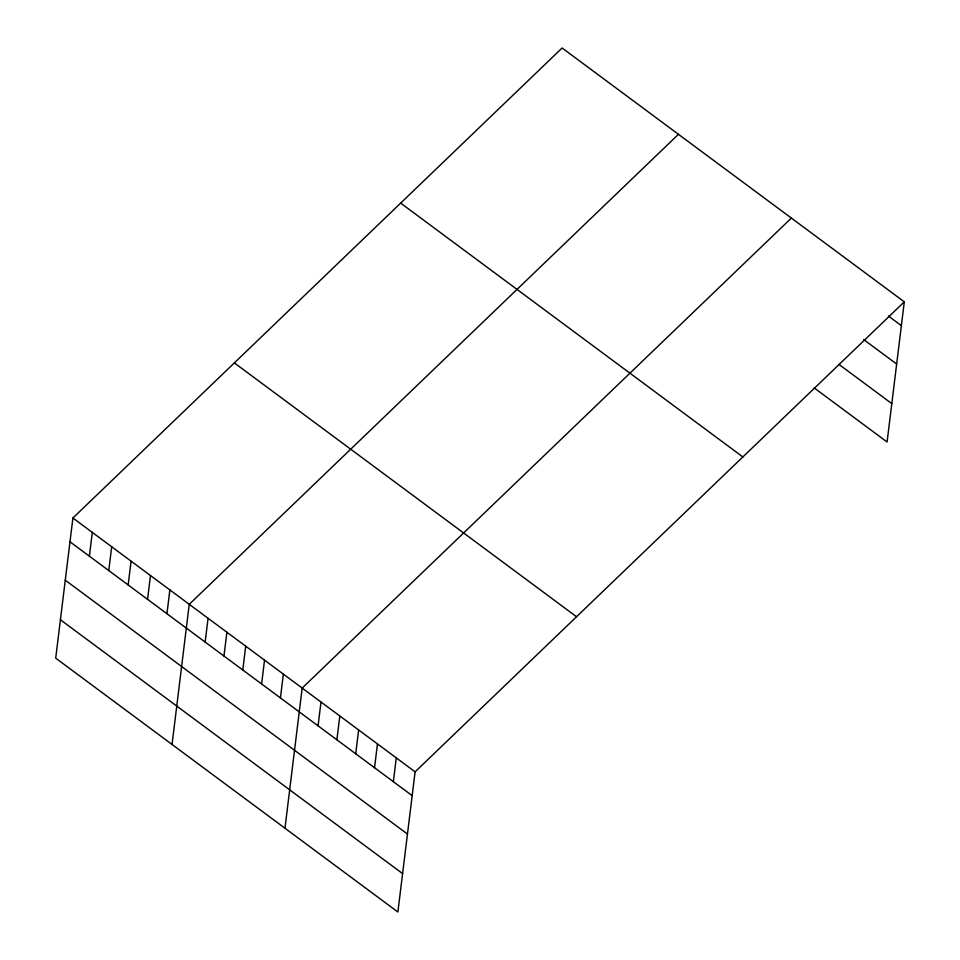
<?xml version="1.0" encoding="UTF-8"?>
<svg xmlns="http://www.w3.org/2000/svg" width="960" height="960" viewBox="0 0 960 960"><rect width="100%" height="100%" fill="white"/><g stroke="black" fill="none" stroke-linecap="round" stroke-linejoin="round"><path stroke-width="1.44" d="M72.912 518.004L55.704 658.152L397.884 912L415.104 771.84L904.296 301.848L562.116 48L72.912 518.004L415.104 771.84M89.376 556.188L92.304 532.38M108.768 570.576L111.684 546.768M128.16 584.952L131.076 561.156M147.552 599.34L150.468 575.532M166.944 613.728L169.86 589.92M172.044 744.468L189.252 604.308L678.456 134.304M205.152 642.072L208.068 618.264M223.968 656.028L226.896 632.232M242.796 669.996L245.712 646.188M261.612 683.952L264.54 660.156M280.428 697.92L283.356 674.112M284.964 828.228L302.172 688.08L791.376 218.076M318.072 725.844L321 702.036M336.888 739.8L339.816 716.004M355.716 753.756L358.632 729.96M374.532 767.724L377.46 743.916M393.36 781.68L396.276 757.884M904.296 301.848L887.088 441.996L814.164 387.9M888.444 316.044L901.38 325.644M863.724 339.612L896.664 364.044M838.872 364.332L891.804 403.608M400.668 203.1L742.86 456.948M234.348 362.904L576.54 616.74M69.984 541.8L412.176 795.648M65.268 580.2L407.46 834.048M60.408 619.752L402.6 873.6"/></g></svg>
